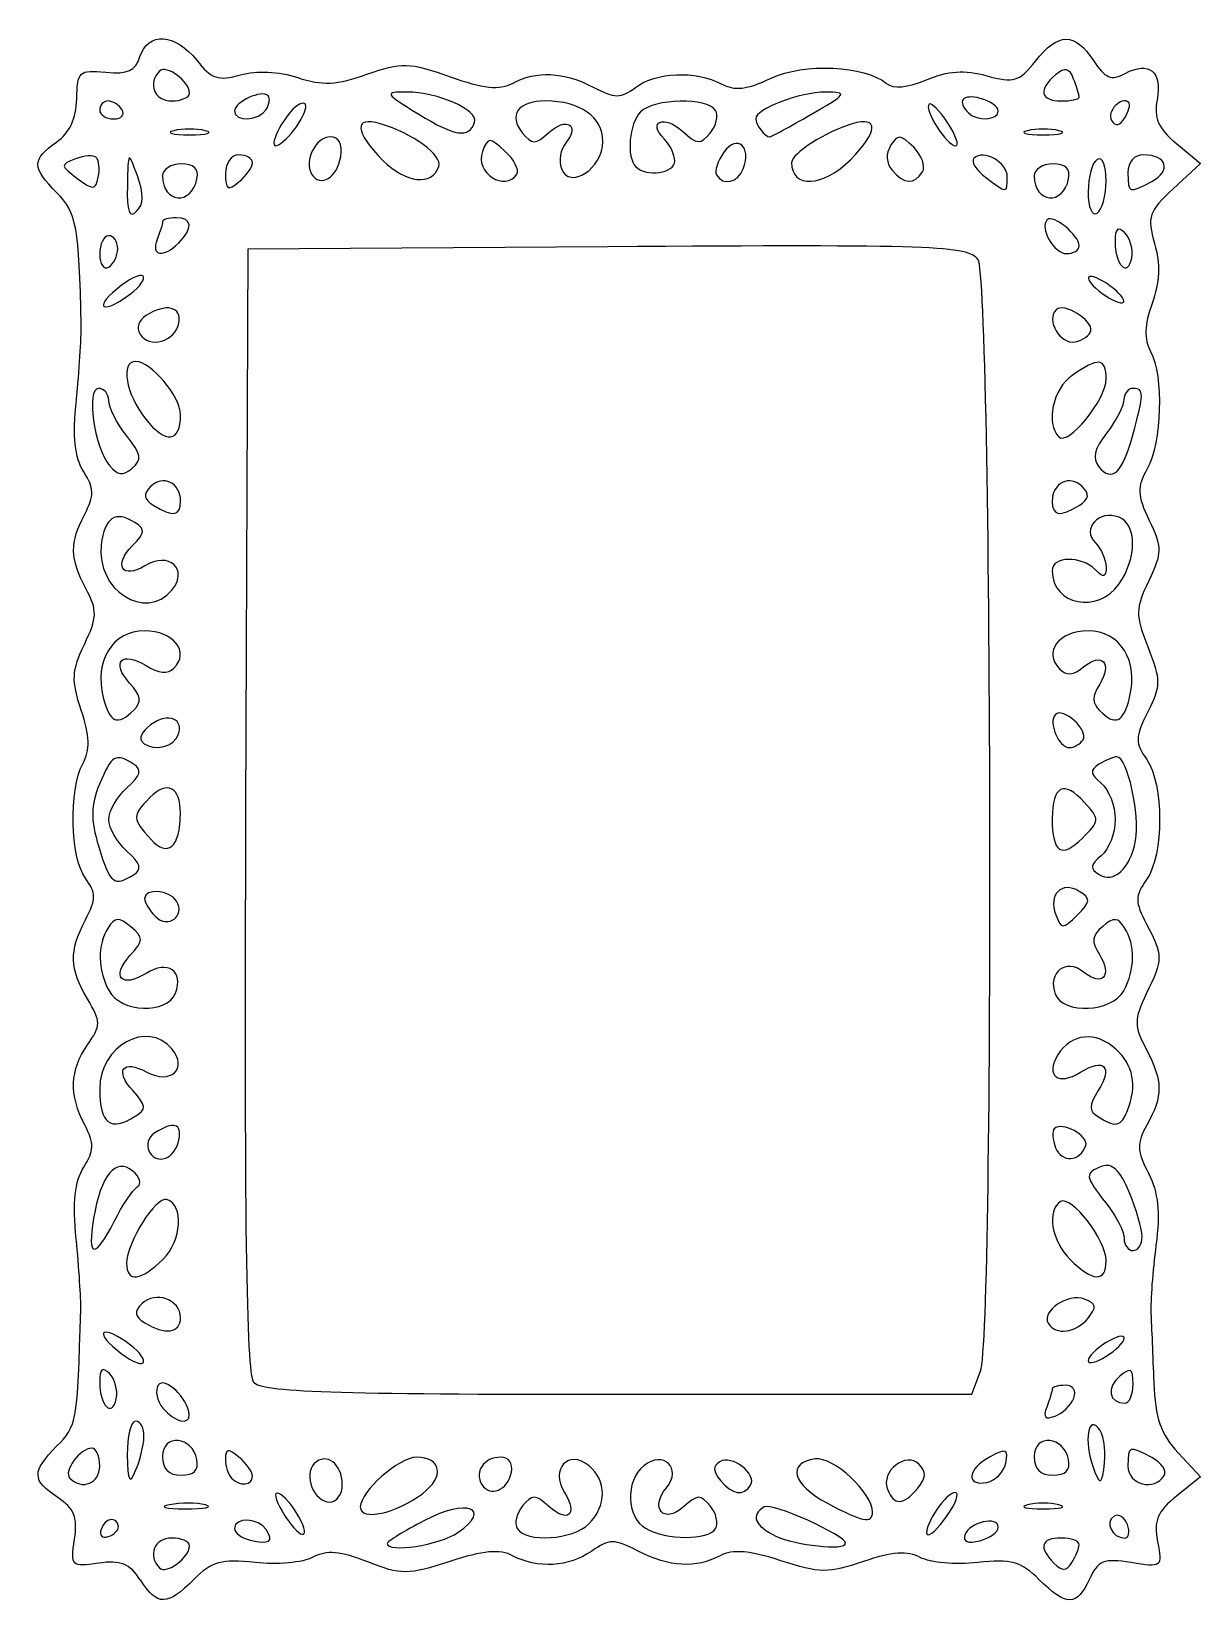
# Model space of a CAD drawing. Extents: x 3 to 159, y 5 to 166.
# Drawn here: x 59.4 to 105.3, y 103.9 to 165.7 of the extents above; entities that cross this region are included whole.
import ezdxf

# ---------------------------------------------------------------- set-up
doc = ezdxf.new("R2010")
doc.units = 0
doc.layers.get('0').update_dxf_attribs({"linetype": 'CONTINUOUS'})

msp = doc.modelspace()

# ---------------------------------------------------------------- linework, layer by layer
at = {"color": 7}
for points in [[(65.616667, 163.304874)], [(100.541667, 163.142828)], [(102.486235, 162.932206)], [(62.970833, 162.642514)], [(68.629784, 162.665985)], [(76.804449, 162.162802)], [(90.01052, 162.461876)], [(95.386734, 162.124357)], [(97.366667, 162.601369)], [(66.234027, 161.827359)], [(69.711694, 161.848764)], [(99.747917, 161.827359)], [(81.844444, 161.407792)], [(61.9589, 160.77343)], [(68.08611, 160.569043)], [(71.550231, 160.818063)], [(75.398918, 160.415169)], [(84.666667, 160.631681)], [(87.354833, 160.332565)], [(91.561867, 160.686201)], [(63.567522, 160.054007)], [(65.907116, 159.93772)], [(78.463915, 160.125924)], [(94.38898, 160.206923)], [(97.719444, 160.007748)], [(100.126559, 159.93772)], [(101.6, 159.861932)], [(103.396963, 159.837992)], [(102.33864, 157.811653)], [(62.794444, 157.195278)], [(65.193333, 157.421403)], [(100.541667, 157.307651)], [(63.297858, 155.418144)], [(101.751191, 155.738149)], [(65.197511, 154.268093)], [(101.001272, 153.961011)], [(101.6, 152.078853)], [(65.26389, 150.668889)], [(63.142156, 149.852691)], [(102.643305, 149.867066)], [(65.26389, 147.275861)], [(100.538717, 147.111004)], [(64.923519, 143.783854)], [(102.109172, 144.023787)], [(102.520017, 139.561583)], [(63.424628, 139.072141)], [(65.0875, 137.948069)], [(100.69335, 137.908096)], [(65.258503, 135.016833)], [(100.736852, 135.457853)], [(102.755115, 133.945733)], [(63.420136, 132.599583)], [(100.544617, 131.948888)], [(65.106497, 131.56733)], [(65.061319, 127.952894)], [(102.293153, 128.047099)], [(63.485974, 123.115266)], [(102.444182, 123.336645)], [(65.201559, 122.190497)], [(100.799109, 121.963458)], [(62.65822, 118.986263)], [(103.01111, 118.380232)], [(64.580027, 117.508652)], [(101.6, 117.439382)], [(65.26389, 115.204973)], [(100.89098, 115.189733)], [(63.297858, 114.127994)], [(102.305556, 114.399806)], [(62.47475, 113.008873)], [(100.326931, 112.046269)], [(102.658333, 112.591263)], [(65.605448, 111.40163)], [(101.274803, 110.8978)], [(63.82798, 110.519686)], [(65.903065, 109.633692)], [(100.122511, 109.633692)], [(62.08889, 109.373159)], [(68.08611, 108.977187)], [(78.254339, 109.13781)], [(97.658703, 109.494677)], [(103.882116, 109.002682)], [(71.61389, 108.646783)], [(74.758738, 108.291992)], [(87.64056, 108.62763)], [(94.204073, 108.506165)], [(95.726197, 108.308897)], [(66.238141, 107.851564)], [(99.747917, 107.852361)], [(69.789582, 107.574826)], [(81.29007, 107.105196)], [(92.427777, 107.561605)], [(102.433906, 107.077973)], [(62.820902, 107.000625)], [(68.629784, 106.880155)], [(76.151232, 106.768061)], [(86.263715, 106.919062)], [(97.366667, 106.970637)], [(65.616667, 106.241263)], [(91.369444, 106.338838)], [(100.536267, 106.286271)], [(63.684118, 104.90214)]]:
    msp.add_lwpolyline(points, close=True, dxfattribs=at)
for points in [[(104.361657, 161.323326), (105.304169, 160.533303), (104.236337, 159.546527)], [(82.020833, 157.267385), (67.909723, 157.174458), (67.818839, 135.165232)], [(82.42554, 112.19529), (96.325796, 112.19529), (96.669841, 113.100202)], [(104.42231, 109.901096), (105.304254, 108.957769), (104.361742, 108.195279)]]:
    msp.add_lwpolyline(points, dxfattribs=at)
for points in [[(63.67049, 164.740588), (63.982619, 165.724012), (65.064714, 165.652847), (65.897503, 164.594128)], [(98.823418, 164.560681), (99.717524, 165.697357), (100.36756, 165.705642), (101.098765, 164.589679)], [(62.3238, 164.123226), (63.193853, 164.040037), (63.491446, 164.17646), (63.67049, 164.740588)], [(65.897503, 164.594128), (66.474919, 163.860065), (66.743813, 163.769833), (67.611956, 164.018814)], [(96.913097, 163.987736), (97.981275, 163.692797), (98.189973, 163.755389), (98.823418, 164.560681)], [(101.098765, 164.589679), (101.566041, 163.876525), (101.797345, 163.781637), (102.348911, 164.076827)], [(102.348911, 164.076827), (103.289097, 164.58), (103.816986, 164.143811), (103.601128, 163.042135)], [(61.186438, 163.075913), (61.205621, 164.155449), (61.279106, 164.223115), (62.3238, 164.123226)], [(64.437681, 164.168157), (63.954713, 163.68519), (64.233192, 162.995292), (64.91111, 162.995292)], [(65.616667, 163.304874), (65.616667, 163.767488), (64.704743, 164.435221), (64.437681, 164.168157)], [(67.611956, 164.018814), (68.247006, 164.200943), (69.10973, 164.160455), (69.863158, 163.913164)], [(69.863158, 163.913164), (70.836713, 163.593622), (71.388385, 163.620067), (72.580381, 164.043412)], [(72.580381, 164.043412), (73.944991, 164.528064), (74.230688, 164.519675), (75.841222, 163.947665)], [(75.841222, 163.947665), (77.149195, 163.483114), (77.783761, 163.415643), (78.291126, 163.687176)], [(78.291126, 163.687176), (79.238737, 164.194321), (80.291006, 164.145346), (81.462435, 163.539576)], [(83.120611, 163.528357), (83.915472, 164.130181), (85.500266, 164.198726), (86.481266, 163.67371)], [(88.443332, 163.887995), (89.736612, 164.501696), (92.122437, 164.393432), (92.979473, 163.682154)], [(94.551847, 163.830237), (95.392116, 164.183544), (96.04598, 164.227158), (96.913097, 163.987736)], [(99.618525, 164.019433), (98.921316, 163.440803), (99.015971, 162.995292), (99.83611, 162.995292)], [(100.324081, 163.857388), (100.155663, 164.296267), (99.996212, 164.332888), (99.618525, 164.019433)], [(68.701094, 163.203456), (68.455043, 163.449511), (67.380556, 162.962378), (67.380556, 162.604771)], [(74.15493, 163.346262), (73.24203, 163.344543), (73.26153, 163.307442), (74.6125, 162.476002)], [(76.804449, 162.162802), (76.961468, 162.633858), (75.361422, 163.348549), (74.15493, 163.346262)], [(81.462435, 163.539576), (82.323908, 163.094092), (82.545081, 163.092595), (83.120611, 163.528357)], [(86.481266, 163.67371), (87.022948, 163.383813), (87.487845, 163.434587), (88.443332, 163.887995)], [(90.592294, 163.34382), (89.574391, 163.348355), (87.841667, 162.685715), (87.841667, 162.291906)], [(90.01052, 162.461876), (91.430975, 163.27391), (91.474499, 163.339889), (90.592294, 163.34382)], [(92.979473, 163.682154), (93.248086, 163.459227), (93.791098, 163.510367), (94.551847, 163.830237)], [(100.541667, 163.142828), (100.541667, 163.223973), (100.443752, 163.545524), (100.324081, 163.857388)], [(60.392688, 161.380215), (60.909973, 161.742536), (61.172714, 162.303837), (61.186438, 163.075913)], [(62.420847, 162.995292), (62.238268, 162.995292), (62.08889, 162.836542), (62.08889, 162.642514)], [(62.970833, 162.642514), (62.850916, 162.836542), (62.603422, 162.995292), (62.420847, 162.995292)], [(64.91111, 162.995292), (65.299167, 162.995292), (65.616667, 163.134604), (65.616667, 163.304874)], [(68.629784, 162.665985), (68.757676, 162.872922), (68.78977, 163.114784), (68.701094, 163.203456)], [(69.851897, 162.820075), (69.392779, 162.536324), (68.697102, 161.231403), (69.004945, 161.231403)], [(69.711694, 161.848764), (70.267936, 162.581522), (70.346493, 163.125753), (69.851897, 162.820075)], [(79.595401, 162.995292), (78.511262, 162.995292), (78.108905, 162.435978), (78.689655, 161.736216)], [(81.844444, 161.407792), (81.844444, 162.363633), (80.949559, 162.995292), (79.595401, 162.995292)], [(86.263715, 162.62706), (85.951761, 163.131813), (83.846477, 163.092323), (83.32611, 162.571958)], [(94.648602, 162.864266), (94.439335, 162.654998), (95.352299, 161.231403), (95.69577, 161.231403)], [(95.386734, 162.124357), (95.064937, 162.615482), (94.732779, 162.94844), (94.648602, 162.864266)], [(96.66111, 163.097509), (95.967656, 163.278851), (95.728248, 162.987415), (96.190742, 162.524922)], [(97.366667, 162.601369), (97.366667, 162.772767), (97.049167, 162.99603), (96.66111, 163.097509)], [(99.83611, 162.995292), (100.224167, 162.995292), (100.541667, 163.061683), (100.541667, 163.142828)], [(102.486235, 162.932206), (102.205914, 163.212527), (101.599365, 162.576165), (101.814733, 162.227696)], [(102.330472, 162.330051), (102.489696, 162.587681), (102.559789, 162.858651), (102.486235, 162.932206)], [(103.601128, 163.042135), (103.462603, 162.335148), (103.644224, 161.924686), (104.361657, 161.323326)], [(62.08889, 162.642514), (62.08889, 162.448486), (62.336384, 162.289736), (62.638877, 162.289736)], [(62.638877, 162.289736), (62.941369, 162.289736), (63.09075, 162.448486), (62.970833, 162.642514)], [(67.380556, 162.604771), (67.380556, 162.163168), (68.348333, 162.210591), (68.629784, 162.665985)], [(73.113194, 162.100387), (72.048211, 162.418231), (72.09096, 161.780594), (73.209634, 160.661922)], [(75.398918, 160.415169), (75.549241, 160.866667), (74.394621, 161.717945), (73.113194, 162.100387)], [(74.6125, 162.476002), (76.044375, 161.59477), (76.589157, 161.516928), (76.804449, 162.162802)], [(79.718792, 161.752441), (80.410587, 162.378504), (80.966937, 162.050749), (80.390807, 161.35655)], [(83.32611, 162.571958), (82.869789, 162.115638), (82.754653, 160.791564), (83.137965, 160.408255)], [(84.249215, 161.507745), (83.576179, 162.180781), (84.245379, 162.461105), (84.966702, 161.808303)], [(86.057568, 161.736216), (86.296119, 162.023654), (86.388885, 162.424533), (86.263715, 162.62706)], [(87.841667, 162.291906), (87.841667, 162.067103), (88.218296, 161.584181), (88.393619, 161.584181)], [(88.393619, 161.584181), (88.438493, 161.584181), (89.166097, 161.979144), (90.01052, 162.461876)], [(91.634027, 162.100387), (90.584422, 161.787132), (89.252777, 160.934949), (89.252777, 160.576511)], [(91.561867, 160.686201), (92.658658, 161.782988), (92.690947, 162.415825), (91.634027, 162.100387)], [(95.69577, 161.231403), (95.847599, 161.231403), (95.708549, 161.633232), (95.386734, 162.124357)], [(96.190742, 162.524922), (96.532983, 162.18268), (97.366667, 162.236878), (97.366667, 162.601369)], [(101.814733, 162.227696), (101.96122, 161.990676), (102.143023, 162.026757), (102.330472, 162.330051)], [(64.999306, 161.827359), (64.659756, 161.738626), (64.937569, 161.666026), (65.616667, 161.666026)], [(66.234027, 161.827359), (65.894479, 161.916093), (65.338854, 161.916093), (64.999306, 161.827359)], [(65.616667, 161.666026), (66.295765, 161.666026), (66.573577, 161.738626), (66.234027, 161.827359)], [(69.004945, 161.231403), (69.135903, 161.231403), (69.45394, 161.509215), (69.711694, 161.848764)], [(71.147001, 161.584181), (70.565902, 161.584181), (70.090276, 160.640502), (70.410353, 160.122613)], [(71.550231, 160.818063), (71.622108, 161.30654), (71.475978, 161.584181), (71.147001, 161.584181)], [(77.999156, 161.023097), (77.387111, 161.576989), (77.330747, 161.576172), (77.113585, 161.010256)], [(78.689655, 161.736216), (79.072261, 161.275206), (79.19357, 161.277118), (79.718792, 161.752441)], [(84.666667, 160.631681), (84.666667, 160.883917), (84.478813, 161.278146), (84.249215, 161.507745)], [(84.966702, 161.808303), (85.544006, 161.285846), (85.676526, 161.277089), (86.057568, 161.736216)], [(87.354833, 160.332565), (87.68933, 161.204247), (87.123283, 161.701492), (86.604359, 160.991821)], [(94.044262, 161.177061), (93.538477, 161.682709), (93.417917, 161.691538), (93.140755, 161.243234)], [(98.513194, 161.827359), (98.173646, 161.738626), (98.451458, 161.666026), (99.130556, 161.666026)], [(99.747917, 161.827359), (99.408369, 161.916093), (98.852744, 161.916093), (98.513194, 161.827359)], [(99.130556, 161.666026), (99.809652, 161.666026), (100.087464, 161.738626), (99.747917, 161.827359)], [(60.413194, 159.37932), (59.422784, 160.369731), (59.419413, 160.69851), (60.392688, 161.380215)], [(61.9589, 160.77343), (61.853104, 160.879227), (61.481883, 160.855464), (61.133966, 160.720622)], [(63.56754, 160.054007), (63.206971, 161.043899), (63.202616, 161.039541), (63.175073, 159.661542)], [(67.556944, 160.878625), (67.252786, 160.878625), (67.027777, 160.560245), (67.027777, 160.129874)], [(68.08611, 160.569043), (68.08611, 160.739313), (67.847985, 160.878625), (67.556944, 160.878625)], [(77.113585, 161.010256), (76.79821, 160.188406), (78.011467, 159.393845), (78.463915, 160.125924)], [(78.463915, 160.125922), (78.567807, 160.294018), (78.358664, 160.697747), (77.999156, 161.023097)], [(80.390807, 161.35655), (80.176754, 161.098634), (80.096402, 160.640619), (80.212245, 160.338739)], [(80.212245, 160.338739), (80.538616, 159.48822), (81.844444, 160.343507), (81.844444, 161.407792)], [(86.604359, 160.991821), (86.349152, 160.642801), (86.215008, 160.236426), (86.306268, 160.088765)], [(93.140755, 161.243234), (92.941825, 160.92147), (92.962976, 160.554724), (93.196709, 160.273095)], [(94.38898, 160.206923), (94.520404, 160.41957), (94.365273, 160.856132), (94.044262, 161.177061)], [(97.719444, 160.007753), (97.719444, 160.58623), (96.777979, 161.113085), (96.407065, 160.742173)], [(103.065887, 160.878625), (102.691933, 160.878625), (102.456745, 160.606215), (102.456745, 160.17307)], [(103.396963, 159.837992), (104.181071, 160.257635), (103.983504, 160.878625), (103.065887, 160.878625)], [(61.133966, 160.720622), (60.538934, 160.490009), (60.543268, 160.444493), (61.206944, 159.953806)], [(62.03188, 160.006613), (62.097539, 160.322565), (62.064688, 160.667632), (61.9589, 160.77343)], [(65.289755, 160.525847), (64.887475, 160.525847), (64.558333, 160.314181), (64.558333, 160.055477)], [(65.907116, 159.93772), (65.984025, 160.334271), (65.782928, 160.525847), (65.289755, 160.525847)], [(67.556944, 159.820292), (67.847985, 160.061835), (68.08611, 160.398773), (68.08611, 160.569043)], [(70.410353, 160.122613), (70.7493, 159.574181), (71.428142, 159.988348), (71.550231, 160.818063)], [(73.209634, 160.661922), (74.109069, 159.762488), (75.142823, 159.645974), (75.398918, 160.415169)], [(83.137965, 160.408255), (83.552231, 159.993987), (84.666667, 160.156866), (84.666667, 160.631681)], [(86.306268, 160.088765), (86.57704, 159.650648), (87.143717, 159.782404), (87.354833, 160.332565)], [(89.252777, 160.576511), (89.252777, 159.548846), (90.482952, 159.607284), (91.561867, 160.686201)], [(93.196709, 160.273095), (93.657142, 159.718309), (94.072742, 159.695243), (94.38898, 160.206923)], [(96.407065, 160.742173), (96.284076, 160.619184), (96.489361, 160.287121), (96.863252, 160.004255)], [(99.509199, 160.525847), (99.106919, 160.525847), (98.777777, 160.314181), (98.777777, 160.055477)], [(100.126559, 159.93772), (100.203468, 160.334271), (100.002372, 160.525847), (99.509199, 160.525847)], [(101.247223, 160.702236), (101.053194, 160.58232), (100.894444, 160.007957), (100.894444, 159.425874)], [(101.6, 159.861932), (101.6, 160.477654), (101.452466, 160.829082), (101.247223, 160.702236)], [(61.206944, 159.953806), (61.836194, 159.488572), (61.925412, 159.494283), (62.03188, 160.006613)], [(63.175073, 159.661542), (63.154621, 158.638619), (63.251585, 158.372433), (63.539687, 158.660535)], [(63.539687, 158.660535), (63.818196, 158.939044), (63.826284, 159.343653), (63.567522, 160.054007)], [(64.558333, 160.055477), (64.558333, 158.975009), (65.701061, 158.875242), (65.907116, 159.93772)], [(67.027777, 160.129874), (67.027777, 159.504316), (67.114843, 159.45338), (67.556944, 159.820292)], [(96.863252, 160.004255), (97.717917, 159.357663), (97.719444, 159.357669), (97.719444, 160.007748)], [(98.777777, 160.055477), (98.777777, 158.975009), (99.920507, 158.875242), (100.126559, 159.93772)], [(101.247223, 158.58557), (101.44125, 158.705485), (101.6, 159.279848), (101.6, 159.861932)], [(102.456745, 160.17307), (102.456745, 159.355052), (102.479472, 159.346958), (103.396963, 159.837992)], [(61.362212, 154.175847), (61.282165, 158.058149), (61.181295, 158.61122), (60.413194, 159.37932)], [(100.894444, 159.425874), (100.894444, 158.810151), (101.041981, 158.458724), (101.247223, 158.58557)], [(104.236337, 159.546527), (103.273254, 158.656551), (103.201256, 158.445547), (103.502394, 157.395541)], [(65.0875, 158.409181), (64.796458, 158.409181), (64.558333, 158.342789), (64.558333, 158.261645)], [(65.193333, 157.421403), (65.769493, 157.997562), (65.725389, 158.409181), (65.0875, 158.409181)], [(100.541667, 157.307651), (100.541667, 157.717443), (99.515314, 158.558752), (99.290116, 158.333555)], [(64.558333, 158.261645), (64.558333, 158.1805), (64.461975, 157.863), (64.344201, 157.556089)], [(99.290116, 158.333555), (98.970653, 158.01409), (99.548947, 156.99807), (100.050243, 156.99807)], [(102.33864, 157.811653), (102.05934, 158.090949), (101.952777, 157.999411), (101.952777, 157.480199)], [(102.603223, 156.827504), (102.669925, 157.156562), (102.550862, 157.599429), (102.33864, 157.811653)], [(62.441667, 157.703625), (62.24764, 157.703625), (62.08889, 157.376756), (62.08889, 156.97725)], [(62.794444, 157.195278), (62.794444, 157.474869), (62.635694, 157.703625), (62.441667, 157.703625)], [(62.441667, 156.468903), (62.635694, 156.588819), (62.794444, 156.915687), (62.794444, 157.195278)], [(64.344201, 157.556089), (64.091555, 156.897704), (64.590496, 156.818564), (65.193333, 157.421403)], [(96.572917, 156.758986), (96.168144, 157.310952), (94.973627, 157.352684), (82.020833, 157.267385)], [(100.050243, 156.99807), (100.320525, 156.99807), (100.541667, 157.137382), (100.541667, 157.307651)], [(101.952777, 157.480199), (101.952777, 156.547545), (102.446119, 156.052495), (102.603223, 156.827504)], [(103.502394, 157.395541), (103.733507, 156.589687), (103.703551, 155.864263), (103.40507, 155.038822)], [(62.08889, 156.97725), (62.08889, 156.577743), (62.24764, 156.348987), (62.441667, 156.468903)], [(96.669841, 113.100202), (97.21959, 114.546145), (97.127555, 156.002665), (96.572917, 156.758986)], [(63.788806, 156.121301), (63.684936, 156.225171), (63.220275, 155.993968), (62.756224, 155.607516)], [(63.297858, 155.418144), (63.671749, 155.70101), (63.892676, 156.017431), (63.788806, 156.121301)], [(100.920751, 156.083636), (100.837598, 156.000482), (101.075223, 155.708941), (101.448809, 155.435768)], [(101.751191, 155.738149), (101.377604, 156.011322), (101.003907, 156.166791), (100.920751, 156.083636)], [(62.756224, 155.607516), (61.791501, 154.804111), (62.266647, 154.637985), (63.297858, 155.418144)], [(101.448809, 155.435768), (101.822396, 155.162595), (102.196093, 155.007126), (102.279249, 155.09028)], [(102.279249, 155.09028), (102.362402, 155.173435), (102.124777, 155.464976), (101.751191, 155.738149)], [(65.197511, 154.268093), (65.323813, 154.923918), (64.691892, 155.066916), (63.895774, 154.562665)], [(99.633064, 154.795945), (99.226304, 154.389188), (99.805979, 153.412318), (100.382845, 153.532413)], [(101.001272, 153.961011), (101.094971, 154.384404), (99.931506, 155.094392), (99.633064, 154.795945)], [(103.40507, 155.038822), (103.096071, 154.184306), (103.079119, 153.649619), (103.345258, 153.152329)], [(61.172164, 151.254321), (61.2867, 152.376091), (61.372213, 153.690778), (61.362212, 154.175847)], [(63.895774, 154.562665), (63.628384, 154.393301), (63.524122, 154.069442), (63.664084, 153.842978)], [(63.664084, 153.842978), (64.027127, 153.255565), (65.057528, 153.541225), (65.197511, 154.268093)], [(100.382845, 153.532413), (100.684722, 153.595261), (100.963013, 153.788129), (101.001272, 153.961011)], [(101.6, 152.078853), (101.6, 152.908279), (101.300272, 152.939028), (100.267386, 152.215566)], [(103.345258, 153.152329), (103.861785, 152.187191), (103.787448, 149.586293), (103.213728, 148.550358)], [(63.5, 152.764736), (62.896753, 152.764736), (63.112171, 151.493337), (63.881024, 150.515895)], [(65.26389, 150.668889), (65.26389, 151.387278), (64.104605, 152.764736), (63.5, 152.764736)], [(100.267386, 152.215566), (99.507061, 151.683013), (99.213937, 150.329503), (99.744115, 149.799327)], [(62.042731, 151.706403), (61.545483, 151.706403), (61.872154, 149.394015), (62.471403, 148.671963)], [(62.441667, 151.224812), (62.441667, 151.489686), (62.262144, 151.706403), (62.042731, 151.706403)], [(99.744115, 149.799327), (100.11378, 149.429662), (101.6, 151.25514), (101.6, 152.078853)], [(102.658333, 151.706403), (102.464306, 151.706403), (102.302024, 151.507965), (102.297709, 151.26543)], [(102.643305, 149.867066), (103.096642, 151.499365), (103.098333, 151.706403), (102.658333, 151.706403)], [(61.461745, 148.432099), (61.107214, 148.989496), (61.023873, 149.801728), (61.172164, 151.254321)], [(63.142156, 149.852691), (62.756889, 150.342482), (62.441667, 150.959936), (62.441667, 151.224812)], [(102.297709, 151.26543), (102.293396, 151.022896), (101.987075, 150.43038), (101.616997, 149.94873)], [(63.881024, 150.515895), (64.673663, 149.508222), (65.26389, 149.573523), (65.26389, 150.668889)], [(63.365351, 148.566044), (63.760496, 148.893983), (63.722078, 149.115442), (63.142156, 149.852691)], [(101.616997, 149.94873), (101.134026, 149.320154), (101.04796, 148.947889), (101.312035, 148.629697)], [(101.312035, 148.629697), (101.835529, 147.998925), (102.225007, 148.360929), (102.643305, 149.867066)], [(62.471403, 148.671963), (62.784821, 148.294317), (63.006319, 148.268073), (63.365351, 148.566044)], [(103.213728, 148.550358), (102.80486, 147.812087), (102.81611, 147.518931), (103.291569, 146.521885)], [(61.500239, 146.767514), (61.88225, 147.501042), (61.875773, 147.781164), (61.461745, 148.432099)], [(65.26389, 147.275861), (65.26389, 147.995301), (64.572502, 148.333904), (64.089574, 147.850975)], [(100.657649, 147.850975), (100.174721, 148.333904), (99.483333, 147.995301), (99.483333, 147.275861)], [(64.089574, 147.850975), (63.78171, 147.543113), (63.810745, 147.362477), (64.208504, 147.111004)], [(64.208504, 147.111004), (64.95292, 146.640369), (65.26389, 146.688943), (65.26389, 147.275861)], [(99.483333, 147.275861), (99.483333, 146.688943), (99.794303, 146.640369), (100.538717, 147.111004)], [(100.538717, 147.111004), (100.936478, 147.362477), (100.965511, 147.543113), (100.657649, 147.850975)], [(61.548886, 143.841818), (60.917913, 145.051489), (60.908279, 145.630841), (61.500239, 146.767514)], [(63.46902, 146.441016), (62.70756, 146.922527), (62.276913, 146.63559), (62.150638, 145.562583)], [(102.10546, 146.64904), (101.319629, 146.950591), (100.622791, 146.192508), (101.176675, 145.638625)], [(102.109164, 144.023787), (102.815827, 145.03269), (102.813927, 146.377173), (102.10546, 146.64904)], [(63.377583, 145.536366), (63.875674, 146.034456), (63.889866, 146.174893), (63.46902, 146.441016)], [(103.291569, 146.521885), (103.799619, 145.456491), (103.797851, 145.252609), (103.270958, 144.147751)], [(62.150638, 145.562583), (61.941382, 143.784398), (63.887763, 142.535844), (64.923519, 143.783854)], [(63.860328, 144.737433), (62.971688, 144.182468), (62.614622, 144.773406), (63.377583, 145.536366)], [(101.176675, 145.638625), (101.409508, 145.405792), (101.600008, 144.977167), (101.600008, 144.686125)], [(64.923519, 143.783854), (65.601964, 144.601329), (64.797599, 145.322767), (63.860328, 144.737433)], [(101.176675, 144.580292), (100.612398, 145.144565), (99.483341, 145.121043), (99.483341, 144.545014)], [(99.483341, 144.545014), (99.483341, 143.188342), (101.274912, 142.832714), (102.109172, 144.023787)], [(101.600008, 144.686125), (101.600008, 144.274551), (101.505933, 144.251033), (101.176675, 144.580292)], [(103.270958, 144.147751), (102.744474, 143.043707), (102.742397, 142.817395), (103.246933, 141.532954)], [(61.486616, 141.647952), (61.997804, 142.71993), (62.00484, 142.967682), (61.548886, 143.841818)], [(63.856288, 142.181403), (62.590341, 142.181403), (61.86319, 141.012016), (62.227227, 139.561583)], [(64.999545, 140.717614), (65.63741, 141.355477), (64.992348, 142.181403), (63.856288, 142.181403)], [(100.890935, 142.181403), (99.734592, 142.181403), (99.113245, 141.352045), (99.774319, 140.690973)], [(102.519996, 139.561583), (102.884034, 141.012016), (102.156882, 142.181403), (100.890935, 142.181403)], [(61.362884, 139.068315), (60.974692, 140.244536), (60.99229, 140.611336), (61.486616, 141.647952)], [(63.262161, 140.132636), (62.518785, 140.954059), (62.954294, 141.413272), (63.910414, 140.816166)], [(100.711627, 140.764959), (101.435638, 141.365833), (101.861154, 140.916702), (101.347344, 140.093965)], [(103.246933, 141.532954), (103.749726, 140.252963), (103.748769, 140.025557), (103.236271, 138.998214)], [(63.910414, 140.816166), (64.404962, 140.507315), (64.757361, 140.475428), (64.999545, 140.717614)], [(99.774319, 140.690973), (100.052026, 140.413266), (100.312654, 140.433838), (100.711627, 140.764959)], [(63.424628, 139.072141), (63.747462, 139.394978), (63.710323, 139.637423), (63.262161, 140.132636)], [(101.347344, 140.093965), (101.048616, 139.615622), (101.047516, 139.347223), (101.343084, 139.051673)], [(62.227227, 139.561583), (62.477727, 138.563498), (62.788824, 138.436337), (63.424628, 139.072141)], [(100.69335, 137.908096), (100.923796, 138.280963), (99.912649, 139.200533), (99.607616, 138.8955)], [(101.343084, 139.051673), (101.95818, 138.436578), (102.271756, 138.572436), (102.520017, 139.561583)], [(61.422978, 136.963843), (61.716581, 137.512449), (61.701447, 138.042454), (61.362884, 139.068315)], [(64.212018, 138.575791), (63.845511, 138.346902), (63.624113, 138.032651), (63.720028, 137.87746)], [(65.0875, 137.948069), (65.490312, 138.599833), (64.913158, 139.013658), (64.212018, 138.575791)], [(99.607616, 138.8955), (99.313682, 138.601564), (99.738865, 137.59529), (100.156997, 137.59529)], [(103.236271, 138.998214), (102.737073, 137.997549), (102.732388, 137.785192), (103.194951, 137.124792)], [(63.420141, 136.946555), (62.707954, 137.398546), (62.55494, 137.309323), (62.081323, 136.16591)], [(63.720028, 137.87746), (63.964873, 137.481291), (64.826512, 137.525781), (65.0875, 137.948069)], [(100.156997, 137.59529), (100.345663, 137.59529), (100.587024, 137.736053), (100.69335, 137.908096)], [(61.526515, 132.465739), (60.933915, 133.276173), (60.872698, 135.935638), (61.422978, 136.963843)], [(63.155557, 136.015336), (63.700874, 136.508839), (63.763356, 136.728737), (63.420141, 136.946555)], [(101.318719, 136.941388), (100.953165, 136.709499), (100.970916, 136.559883), (101.406915, 136.198038)], [(102.024392, 137.23711), (101.887991, 137.234147), (101.570438, 137.101064), (101.318719, 136.941388)], [(102.755115, 133.945733), (102.943827, 134.932909), (102.430302, 137.245953), (102.024392, 137.23711)], [(103.194951, 137.124792), (103.869141, 136.162248), (103.866802, 133.380546), (103.191008, 132.415685)], [(62.081323, 136.16591), (61.731496, 135.321355), (61.725323, 134.789098), (62.052676, 133.696464)], [(65.258487, 135.016833), (65.26571, 136.049028), (64.742208, 136.317657), (64.057607, 135.633058)], [(100.736852, 135.457853), (99.943274, 136.334746), (99.483333, 136.097417), (99.483333, 134.811045)], [(101.406915, 136.198038), (101.707138, 135.948872), (101.952777, 135.307636), (101.952777, 134.773069)], [(62.441667, 134.773069), (62.441667, 135.100981), (62.762921, 135.66), (63.155557, 136.015336)], [(64.057607, 135.633058), (63.359728, 134.935177), (63.362435, 134.804245), (64.091405, 133.998761)], [(64.091405, 133.998761), (64.764973, 133.254472), (65.249137, 133.676816), (65.258503, 135.016833)], [(67.818839, 135.165232), (67.752923, 119.202002), (67.837465, 113.02405), (68.126618, 112.675651)], [(100.676205, 134.045264), (101.357126, 134.726185), (101.359025, 134.770363), (100.736852, 135.457853)], [(63.155557, 133.5308), (62.762921, 133.886136), (62.441667, 134.445158), (62.441667, 134.773069)], [(99.483333, 134.811045), (99.483333, 133.455511), (99.850649, 133.219706), (100.676205, 134.045264)], [(101.952777, 134.773069), (101.952777, 134.2385), (101.707138, 133.597264), (101.406915, 133.3481)], [(62.052676, 133.696464), (62.484246, 132.256014), (62.658519, 132.116221), (63.420136, 132.599583)], [(101.306887, 132.619525), (101.907052, 132.248606), (102.541808, 132.829879), (102.755115, 133.945733)], [(63.420141, 132.599583), (63.763356, 132.817399), (63.700874, 133.037297), (63.155557, 133.5308)], [(101.406915, 133.3481), (100.980962, 132.994593), (100.958989, 132.834541), (101.306887, 132.619525)], [(61.526515, 130.828336), (61.952635, 131.652357), (61.952635, 131.882989), (61.526515, 132.465739)], [(103.191008, 132.415685), (102.726024, 131.751824), (102.725773, 131.549352), (103.188892, 130.661497)], [(65.106497, 131.56733), (64.833026, 132.009814), (63.852777, 132.089012), (63.852777, 131.668623)], [(100.544617, 131.948912), (99.860513, 132.371854), (99.318818, 131.830069), (99.625841, 131.029983)], [(100.466432, 131.019002), (100.993932, 131.546637), (101.003881, 131.664956), (100.544617, 131.948888)], [(63.852777, 131.668623), (63.852777, 131.513403), (64.043277, 131.195903), (64.27611, 130.963069)], [(64.27611, 130.963069), (64.769291, 130.469889), (65.469738, 130.979579), (65.106497, 131.56733)], [(61.610121, 127.727165), (60.901006, 128.927598), (60.8833, 129.584487), (61.526515, 130.828336)], [(63.305616, 130.554664), (62.83338, 130.946586), (62.688068, 130.940413), (62.420175, 130.517051)], [(63.275877, 129.428658), (63.820154, 130.030077), (63.822675, 130.125549), (63.305616, 130.554664)], [(99.625841, 131.029983), (99.848882, 130.448746), (99.895694, 130.448137), (100.466432, 131.019002)], [(101.466303, 130.575161), (101.036355, 130.218336), (101.010135, 129.992146), (101.337869, 129.467361)], [(102.327046, 130.517051), (102.065685, 130.930094), (101.906888, 130.940815), (101.466303, 130.575161)], [(103.188892, 130.661497), (103.83973, 129.413616), (103.839296, 129.317163), (103.176536, 127.920552)], [(62.420175, 130.517051), (61.993587, 129.842892), (62.006758, 128.88291), (62.454078, 128.047099)], [(102.293145, 128.047099), (102.740457, 128.88291), (102.753628, 129.842892), (102.327046, 130.517051)], [(63.910414, 128.72997), (62.945944, 128.127649), (62.521468, 128.595043), (63.275877, 129.428658)], [(100.711635, 128.78118), (100.033828, 129.343708), (99.279734, 128.756944), (99.601814, 127.917615)], [(101.337869, 129.467361), (101.859315, 128.632392), (101.441951, 128.175073), (100.711635, 128.78118)], [(65.061319, 127.952894), (65.398851, 128.83248), (64.762526, 129.262121), (63.910414, 128.72997)], [(61.610121, 125.918547), (62.147707, 126.686061), (62.147707, 126.817101), (61.610121, 127.727165)], [(62.454078, 128.047099), (62.917406, 127.181369), (64.739988, 127.115512), (65.061319, 127.952894)], [(99.601814, 127.917615), (99.91322, 127.106106), (101.839138, 127.198763), (102.293153, 128.047099)], [(103.176536, 127.920552), (102.692232, 126.899958), (102.692009, 126.675541), (103.174419, 125.750569)], [(64.923519, 125.762284), (63.964553, 126.91777), (62.08889, 125.87995), (62.08889, 124.193856)], [(101.979024, 125.753482), (101.185147, 126.471931), (100.245018, 126.379158), (99.71001, 125.52957)], [(61.500239, 122.778623), (60.881218, 123.967264), (60.914759, 124.92578), (61.610121, 125.918547)], [(63.937036, 124.8502), (64.879149, 124.345991), (65.569335, 124.984124), (64.923519, 125.762284)], [(102.444201, 123.336645), (102.825759, 124.330963), (102.672809, 125.125615), (101.979024, 125.753482)], [(103.174419, 125.750569), (103.829834, 124.493732), (103.836261, 123.921607), (103.207719, 122.786196)], [(63.397006, 124.108631), (62.661268, 124.921619), (62.981618, 125.361523), (63.937036, 124.8502)], [(99.71001, 125.52957), (99.18954, 124.703062), (99.713582, 124.296278), (100.592064, 124.844892)], [(100.592064, 124.844892), (101.526202, 125.428274), (101.876937, 125.066978), (101.289548, 124.126411)], [(62.08889, 124.193856), (62.08889, 122.821914), (62.509191, 122.497429), (63.485974, 123.115266)], [(63.485974, 123.115266), (63.930316, 123.396325), (63.918087, 123.532844), (63.397006, 124.108631)], [(101.289548, 124.126411), (100.909437, 123.517761), (100.911758, 123.337431), (101.302884, 123.089524)], [(101.302884, 123.089524), (101.982545, 122.658754), (102.202311, 122.706339), (102.444182, 123.336645)], [(61.461745, 121.114039), (61.875773, 121.764973), (61.88225, 122.045098), (61.500239, 122.778623)], [(65.201559, 122.190497), (65.32716, 122.838107), (64.994258, 122.932209), (64.248551, 122.459885)], [(99.565648, 122.625755), (99.472435, 122.53254), (99.49524, 122.198104), (99.616326, 121.882559)], [(100.799109, 121.963458), (100.928929, 122.352909), (99.864394, 122.924501), (99.565648, 122.625755)], [(103.207719, 122.786196), (102.792628, 122.036358), (102.800002, 121.764245), (103.25949, 120.87569)], [(64.248551, 122.459885), (63.692712, 122.10782), (64.059803, 121.260216), (64.678856, 121.466319)], [(64.678856, 121.466319), (64.903612, 121.541146), (65.138829, 121.867025), (65.201559, 122.190497)], [(99.616326, 121.882559), (99.848628, 121.277195), (100.587196, 121.327709), (100.799109, 121.963458)], [(63.387116, 120.962031), (62.720122, 121.515587), (62.123436, 120.795423), (61.849273, 119.105937)], [(102.501446, 120.140534), (102.141028, 121.003131), (101.831108, 121.298679), (101.443113, 121.149793)], [(61.165856, 118.291816), (61.022841, 119.736497), (61.109148, 120.559677), (61.461745, 121.114039)], [(63.565924, 120.340318), (63.742062, 120.45446), (63.661597, 120.73423), (63.387116, 120.962031)], [(101.443113, 121.149793), (100.740072, 120.88001), (100.750973, 120.779246), (101.6, 119.699887)], [(103.25949, 120.87569), (103.647698, 120.124977), (103.729623, 119.345469), (103.556893, 118.045899)], [(62.65822, 118.986263), (62.981319, 119.616852), (63.389785, 120.226177), (63.565924, 120.340318)], [(101.6, 117.439382), (101.6, 118.269515), (100.2415, 120.030555), (99.807863, 119.762553)], [(103.01111, 118.380232), (103.01111, 118.677505), (102.781759, 119.469643), (102.501446, 120.140534)], [(64.724587, 119.843957), (64.298198, 119.984009), (63.147223, 118.160075), (63.147223, 117.344336)], [(64.580027, 117.508652), (65.312494, 118.241122), (65.398018, 119.622755), (64.724587, 119.843957)], [(99.807863, 119.762553), (99.251503, 119.418706), (99.451485, 118.224361), (100.18889, 117.486957)], [(101.6, 119.699887), (101.988056, 119.206555), (102.305556, 118.586202), (102.305556, 118.321325)], [(61.849273, 119.105937), (61.593942, 117.532523), (61.890857, 117.488597), (62.65822, 118.986263)], [(61.346966, 115.54668), (61.358396, 115.934736), (61.276899, 117.170047), (61.165856, 118.291816)], [(102.305556, 118.321325), (102.305556, 118.056451), (102.464306, 117.839736), (102.658333, 117.839736)], [(102.658333, 117.839736), (102.85236, 117.839736), (103.01111, 118.082957), (103.01111, 118.380232)], [(103.556893, 118.045899), (103.425768, 117.059385), (103.336791, 115.855361), (103.359162, 115.370293)], [(63.147223, 117.344336), (63.147223, 116.573811), (63.709688, 116.638316), (64.580027, 117.508652)], [(100.18889, 117.486957), (101.072164, 116.603682), (101.6, 116.585889), (101.6, 117.439382)], [(63.743819, 115.755222), (63.426591, 115.437991), (63.452812, 115.262954), (63.855727, 115.008223)], [(65.26389, 115.204973), (65.26389, 115.918864), (64.267972, 116.279374), (63.743819, 115.755222)], [(100.753294, 115.934752), (100.108134, 116.182325), (99.034021, 115.459113), (99.33165, 114.977542)], [(100.89098, 115.189733), (101.244019, 115.615119), (101.217897, 115.75647), (100.753294, 115.934752)], [(60.411749, 110.165391), (61.191053, 110.944694), (61.215471, 111.085199), (61.346966, 115.54668)], [(63.855727, 115.008223), (64.643511, 114.510172), (65.26389, 114.596849), (65.26389, 115.204973)], [(99.33165, 114.977542), (99.62746, 114.498908), (100.405515, 114.604781), (100.89098, 115.189733)], [(103.359162, 115.370293), (103.381519, 114.885221), (103.431451, 113.668463), (103.470099, 112.666388)], [(63.297858, 114.127994), (62.266647, 114.908153), (61.791501, 114.742029), (62.756224, 113.938624)], [(102.305556, 114.399806), (102.305556, 114.548806), (101.988056, 114.472432), (101.6, 114.230089)], [(62.756224, 113.938624), (63.220275, 113.552168), (63.684936, 113.320965), (63.788806, 113.424838)], [(63.788806, 113.424838), (63.892676, 113.528705), (63.671749, 113.845126), (63.297858, 114.127994)], [(101.6, 114.230089), (101.211944, 113.987744), (100.894444, 113.667553), (100.894444, 113.518553)], [(101.6, 113.68827), (101.988056, 113.930615), (102.305556, 114.250806), (102.305556, 114.399806)], [(62.47475, 113.008873), (62.195453, 113.288172), (62.08889, 113.196632), (62.08889, 112.677422)], [(100.894444, 113.518553), (100.894444, 113.369553), (101.211944, 113.445928), (101.6, 113.68827)], [(102.658333, 112.591263), (102.658333, 113.214359), (102.570182, 113.266858), (102.133051, 112.904072)], [(62.08889, 112.677422), (62.08889, 111.744765), (62.582232, 111.249717), (62.739334, 112.024726)], [(62.739334, 112.024726), (62.806038, 112.353783), (62.686975, 112.796651), (62.47475, 113.008873)], [(65.605448, 111.40163), (65.579096, 112.023239), (64.618309, 112.930604), (64.385441, 112.553816)], [(68.126618, 112.675651), (68.45064, 112.285227), (71.127845, 112.19529), (82.42554, 112.19529)], [(102.133051, 112.904072), (101.602125, 112.463437), (101.715202, 111.842513), (102.326377, 111.842513)], [(103.470099, 112.666388), (103.523912, 111.271092), (103.746898, 110.623519), (104.42231, 109.901096)], [(64.385441, 112.553816), (64.253097, 112.339678), (64.336668, 111.933302), (64.571158, 111.650761)], [(99.483333, 112.400622), (99.483333, 112.319477), (99.386284, 112.000178), (99.267666, 111.691068)], [(100.00143, 112.548159), (99.716476, 112.548159), (99.483333, 112.481765), (99.483333, 112.400622)], [(99.593167, 111.336712), (99.89081, 111.450927), (100.221002, 111.770226), (100.326931, 112.046269)], [(100.326931, 112.046269), (100.439593, 112.339869), (100.304494, 112.548159), (100.00143, 112.548159)], [(102.326377, 111.842513), (102.508952, 111.842513), (102.658333, 112.179452), (102.658333, 112.591263)], [(64.571158, 111.650761), (65.024172, 111.10491), (65.624157, 110.960395), (65.605448, 111.40163)], [(99.267666, 111.691068), (99.113065, 111.288182), (99.205232, 111.187846), (99.593167, 111.336712)], [(63.5, 111.137046), (63.305973, 111.137046), (63.158381, 110.541734), (63.17202, 109.81413)], [(63.82798, 110.519686), (63.841606, 110.859234), (63.694027, 111.137046), (63.5, 111.137046)], [(101.274803, 110.8978), (100.820963, 111.351639), (100.742284, 110.155273), (101.159027, 109.137429)], [(101.539387, 109.504329), (101.603061, 110.061542), (101.483999, 110.688604), (101.274803, 110.8978)], [(60.440218, 108.145987), (59.416916, 108.816481), (59.411997, 109.16562), (60.411749, 110.165391)], [(63.5, 109.19677), (63.666754, 109.584826), (63.814346, 110.180139), (63.82798, 110.519686)], [(65.903065, 109.633692), (65.725969, 110.553288), (64.558333, 110.655849), (64.558333, 109.751802)], [(100.122511, 109.633692), (99.945412, 110.553288), (98.777777, 110.655849), (98.777777, 109.751802)], [(103.396963, 109.708238), (102.479456, 110.199268), (102.456745, 110.191177), (102.456745, 109.373159)], [(61.779306, 110.078713), (61.316693, 110.078713), (60.648958, 109.16679), (60.916024, 108.899727)], [(62.08889, 109.373159), (62.08889, 109.761213), (61.949576, 110.078713), (61.779306, 110.078713)], [(63.17202, 109.81413), (63.191917, 108.752905), (63.256787, 108.630784), (63.5, 109.19677)], [(64.558333, 109.751802), (64.558333, 109.246945), (64.784899, 109.02038), (65.289755, 109.02038)], [(65.289755, 109.02038), (65.794615, 109.02038), (65.984594, 109.210359), (65.903065, 109.633692)], [(67.556944, 109.725936), (67.127787, 110.082105), (67.027777, 110.068043), (67.027777, 109.651538)], [(67.027777, 109.651538), (67.027777, 109.369077), (67.13361, 109.032138), (67.262965, 108.902788)], [(68.08611, 108.977187), (68.08611, 109.147454), (67.847985, 109.484393), (67.556944, 109.725936)], [(71.61389, 108.646783), (71.61389, 109.46452), (70.980604, 109.939317), (70.513255, 109.471968)], [(74.526222, 109.725846), (73.847873, 109.725846), (72.319444, 108.373294), (72.319444, 107.772996)], [(74.758738, 108.291977), (75.63698, 108.954451), (75.51189, 109.725846), (74.526222, 109.725846)], [(77.834186, 109.725936), (77.178821, 109.725936), (76.783277, 109.150856), (77.093453, 108.648979)], [(78.254339, 109.13781), (78.320331, 109.478088), (78.143272, 109.725936), (77.834186, 109.725936)], [(81.300317, 109.385462), (80.495042, 110.053781), (79.759847, 109.262032), (80.333202, 108.343949)], [(84.339123, 108.521516), (84.972049, 109.284143), (84.211808, 110.020285), (83.446895, 109.385462)], [(86.428879, 109.548509), (86.153559, 109.378356), (86.16148, 109.168208), (86.456607, 108.812584)], [(87.640573, 108.62763), (87.911736, 109.06638), (86.896818, 109.837715), (86.428879, 109.548509)], [(90.182211, 109.656854), (89.047405, 109.495013), (89.276671, 108.656657), (90.658386, 107.915639)], [(92.427777, 107.561605), (92.427777, 108.325079), (90.891971, 109.758075), (90.182211, 109.656854)], [(94.262223, 109.443713), (93.744254, 109.961683), (92.743012, 109.17592), (93.015657, 108.465422)], [(97.045391, 109.742795), (96.153121, 109.265268), (96.067782, 108.56954), (96.921645, 108.733982)], [(97.658703, 109.494677), (97.764685, 110.045), (97.676615, 110.080623), (97.045391, 109.742795)], [(98.777777, 109.751802), (98.777777, 109.246945), (99.004342, 109.02038), (99.509199, 109.02038)], [(99.509199, 109.02038), (100.014058, 109.02038), (100.204037, 109.210359), (100.122511, 109.633692)], [(101.159027, 109.137429), (101.376186, 108.607037), (101.444361, 108.672802), (101.539387, 109.504329)], [(103.882116, 109.002682), (103.996016, 109.186972), (103.777698, 109.504472), (103.396963, 109.708238)], [(60.916024, 108.899727), (61.398989, 108.416759), (62.08889, 108.695239), (62.08889, 109.373159)], [(67.262965, 108.902788), (67.597991, 108.56776), (68.08611, 108.611879), (68.08611, 108.977187)], [(70.513255, 109.471968), (70.070406, 109.029119), (70.500952, 107.962046), (71.122466, 107.962046)], [(77.093453, 108.648979), (77.412554, 108.132668), (78.116925, 108.429266), (78.254339, 109.13781)], [(81.290078, 107.105199), (81.995335, 107.810453), (81.999804, 108.804948), (81.300317, 109.385462)], [(83.446895, 109.385462), (82.715156, 108.778175), (82.757002, 107.376354), (83.52014, 106.931867)], [(94.204073, 108.506165), (94.536236, 108.906392), (94.551614, 109.154322), (94.262223, 109.443713)], [(96.921645, 108.733982), (97.258963, 108.798942), (97.590642, 109.141257), (97.658703, 109.494677)], [(102.456745, 109.373159), (102.456745, 108.642669), (103.493136, 108.373294), (103.882116, 109.002682)], [(69.051453, 108.314736), (68.899625, 108.314736), (69.038674, 107.912908), (69.360489, 107.421781)], [(69.789582, 107.574813), (69.53544, 107.981776), (69.203282, 108.314736), (69.051453, 108.314736)], [(71.122466, 107.962046), (71.392746, 107.962046), (71.61389, 108.270178), (71.61389, 108.646783)], [(72.319444, 107.772996), (72.319444, 107.206762), (73.713136, 107.503293), (74.758738, 108.291992)], [(79.718784, 107.793687), (79.193559, 108.269005), (79.072251, 108.270916), (78.689645, 107.809906)], [(80.333202, 108.343949), (80.876664, 107.473726), (80.472402, 107.11167), (79.718784, 107.793687)], [(85.003886, 107.771475), (84.242579, 107.0825), (83.675686, 107.722122), (84.339123, 108.521516)], [(86.057568, 107.809906), (85.675621, 108.270122), (85.549817, 108.265537), (85.003886, 107.771475)], [(86.456607, 108.812584), (86.929606, 108.242658), (87.360985, 108.175269), (87.64056, 108.62763)], [(93.015657, 108.465422), (93.265294, 107.81488), (93.641048, 107.82776), (94.204073, 108.506165)], [(95.726197, 108.308897), (95.501235, 108.533856), (94.541583, 107.257837), (94.552291, 106.74799)], [(95.233715, 107.251116), (95.60419, 107.733288), (95.825805, 108.209286), (95.726197, 108.308897)], [(61.098845, 106.503425), (61.226753, 107.374915), (61.087654, 107.721755), (60.440218, 108.145987)], [(64.827031, 107.858684), (64.388206, 107.774303), (64.664167, 107.702059), (65.440277, 107.698143)], [(66.238141, 107.851567), (65.900853, 107.939864), (65.265853, 107.943065), (64.827031, 107.858684)], [(65.440277, 107.698143), (66.21639, 107.694227), (66.575429, 107.763268), (66.238141, 107.851564)], [(76.151232, 106.768061), (77.523806, 107.729449), (76.490491, 108.102045), (74.838991, 107.241237)], [(78.689645, 107.809906), (78.451094, 107.52247), (78.358328, 107.12159), (78.483497, 106.919062)], [(86.263715, 106.919062), (86.388885, 107.121592), (86.2961, 107.52247), (86.057568, 107.809906)], [(88.1712, 107.771203), (87.629992, 107.436716), (87.793301, 107.034769), (88.635417, 106.628631)], [(91.369444, 106.338838), (91.369444, 106.661291), (88.473717, 107.958168), (88.1712, 107.771203)], [(90.658386, 107.915639), (92.017488, 107.186746), (92.427777, 107.104651), (92.427777, 107.561605)], [(98.513194, 107.852361), (98.173646, 107.763628), (98.451458, 107.691026), (99.130556, 107.691026)], [(99.747917, 107.852361), (99.408369, 107.941091), (98.852744, 107.941091), (98.513194, 107.852361)], [(99.130556, 107.691026), (99.809652, 107.691026), (100.087464, 107.763628), (99.747917, 107.852361)], [(104.361742, 108.195279), (103.60633, 107.584155), (103.458994, 107.229383), (103.619538, 106.40813)], [(62.820902, 107.000625), (62.777267, 107.422439), (62.293397, 107.340752), (62.141806, 106.88597)], [(68.629784, 106.880155), (68.344307, 107.342067), (67.380556, 107.380127), (67.380556, 106.929489)], [(69.360489, 107.421781), (70.056121, 106.360113), (70.45855, 106.503645), (69.789582, 107.574826)], [(74.838991, 107.241237), (74.035325, 106.822341), (73.377777, 106.416261), (73.377777, 106.338838)], [(78.483497, 106.919062), (78.830085, 106.358267), (80.66482, 106.479949), (81.29007, 107.105196)], [(94.552291, 106.74799), (94.556604, 106.542538), (94.863245, 106.768945), (95.233715, 107.251116)], [(97.366667, 106.970637), (97.366667, 107.438981), (96.221772, 107.174213), (96.052838, 106.6668)], [(101.910057, 107.406374), (101.540141, 107.177753), (101.837096, 106.550833), (102.315304, 106.550833)], [(102.433906, 107.077973), (102.322651, 107.367901), (102.086918, 107.515679), (101.910057, 107.406374)], [(102.315304, 106.550833), (102.491791, 106.550833), (102.545163, 106.788048), (102.433906, 107.077973)], [(62.041468, 105.560805), (60.978616, 105.404809), (60.942852, 105.440573), (61.098845, 106.503425)], [(62.141806, 106.88597), (62.064194, 106.653137), (62.191194, 106.526137), (62.424027, 106.60375)], [(62.424027, 106.60375), (62.65686, 106.68136), (62.835454, 106.859954), (62.820902, 107.000625)], [(64.91111, 106.550846), (64.233192, 106.550846), (63.954713, 105.860948), (64.437681, 105.37798)], [(65.616667, 106.241263), (65.616667, 106.411535), (65.299167, 106.550846), (64.91111, 106.550846)], [(67.380556, 106.929489), (67.380556, 106.749689), (67.658369, 106.540784), (67.997917, 106.465259)], [(67.997917, 106.465259), (68.76778, 106.294018), (68.9273, 106.398761), (68.629784, 106.880155)], [(73.377777, 106.338838), (73.377777, 105.951226), (75.440881, 106.270515), (76.151232, 106.768061)], [(83.229135, 106.035388), (82.284194, 106.524033), (82.101912, 106.524033), (81.404269, 106.035388)], [(83.52014, 106.931867), (84.330307, 106.459988), (85.975251, 106.452313), (86.263715, 106.919062)], [(88.635417, 106.628631), (89.40111, 106.259352), (91.369444, 106.050718), (91.369444, 106.338838)], [(96.052838, 106.6668), (95.965325, 106.403942), (96.17933, 106.322641), (96.640968, 106.443362)], [(96.640968, 106.443362), (97.040099, 106.547737), (97.366667, 106.78501), (97.366667, 106.970637)], [(99.83611, 106.550846), (99.037291, 106.550846), (98.931854, 106.185105), (99.551924, 105.565033)], [(100.536267, 106.286263), (100.53923, 106.431784), (100.224167, 106.550846), (99.83611, 106.550846)], [(103.619538, 106.40813), (103.815351, 105.406478), (103.791938, 105.387997), (102.576897, 105.58517)], [(64.437681, 105.37798), (64.704743, 105.110918), (65.616667, 105.778652), (65.616667, 106.241263)], [(70.460029, 105.794093), (70.067741, 105.584149), (69.044608, 105.491515), (68.186398, 105.588247)], [(72.610424, 105.611292), (71.52327, 106.03834), (70.999588, 106.082857), (70.460029, 105.794093)], [(78.299643, 105.854444), (77.807862, 106.117641), (77.135614, 106.056843), (75.835468, 105.631586)], [(81.404269, 106.035388), (80.508369, 105.40787), (79.26904, 105.335641), (78.299643, 105.854444)], [(86.447752, 105.854444), (85.496236, 105.345209), (84.450058, 105.40402), (83.229135, 106.035388)], [(88.830957, 105.658071), (87.59543, 106.06219), (86.937263, 106.116424), (86.447752, 105.854444)], [(94.304424, 105.784999), (93.791966, 106.059258), (93.203067, 106.018005), (92.073055, 105.628683)], [(100.252075, 105.58268), (100.405409, 105.824136), (100.533295, 106.14075), (100.536267, 106.286271)], [(63.684031, 104.902175), (63.259798, 105.549634), (62.912956, 105.688709), (62.041468, 105.560805)], [(68.186398, 105.588247), (66.876417, 105.735903), (66.491003, 105.629109), (65.784645, 104.922751)], [(75.835468, 105.631586), (74.189328, 105.093159), (73.933611, 105.091555), (72.610424, 105.611292)], [(92.073055, 105.628683), (90.697317, 105.154701), (90.360616, 105.157757), (88.830957, 105.658071)], [(96.561, 105.588284), (95.702789, 105.491553), (94.687332, 105.580056), (94.304424, 105.784999)], [(98.962752, 104.922786), (98.256392, 105.629146), (97.870978, 105.735938), (96.561, 105.588284)], [(99.551924, 105.565033), (99.87856, 105.238397), (100.035966, 105.242363), (100.252075, 105.58268)], [(102.576897, 105.58517), (101.505808, 105.758985), (101.280225, 105.668966), (100.945413, 104.934136)], [(65.784645, 104.922751), (64.733445, 103.871551), (64.36178, 103.867905), (63.684118, 104.90214)], [(100.945413, 104.934136), (100.457355, 103.862965), (100.025041, 103.860489), (98.962752, 104.922786)]]:
    msp.add_open_spline(points, degree=3, dxfattribs=at)

doc.saveas('drawing.dxf')
